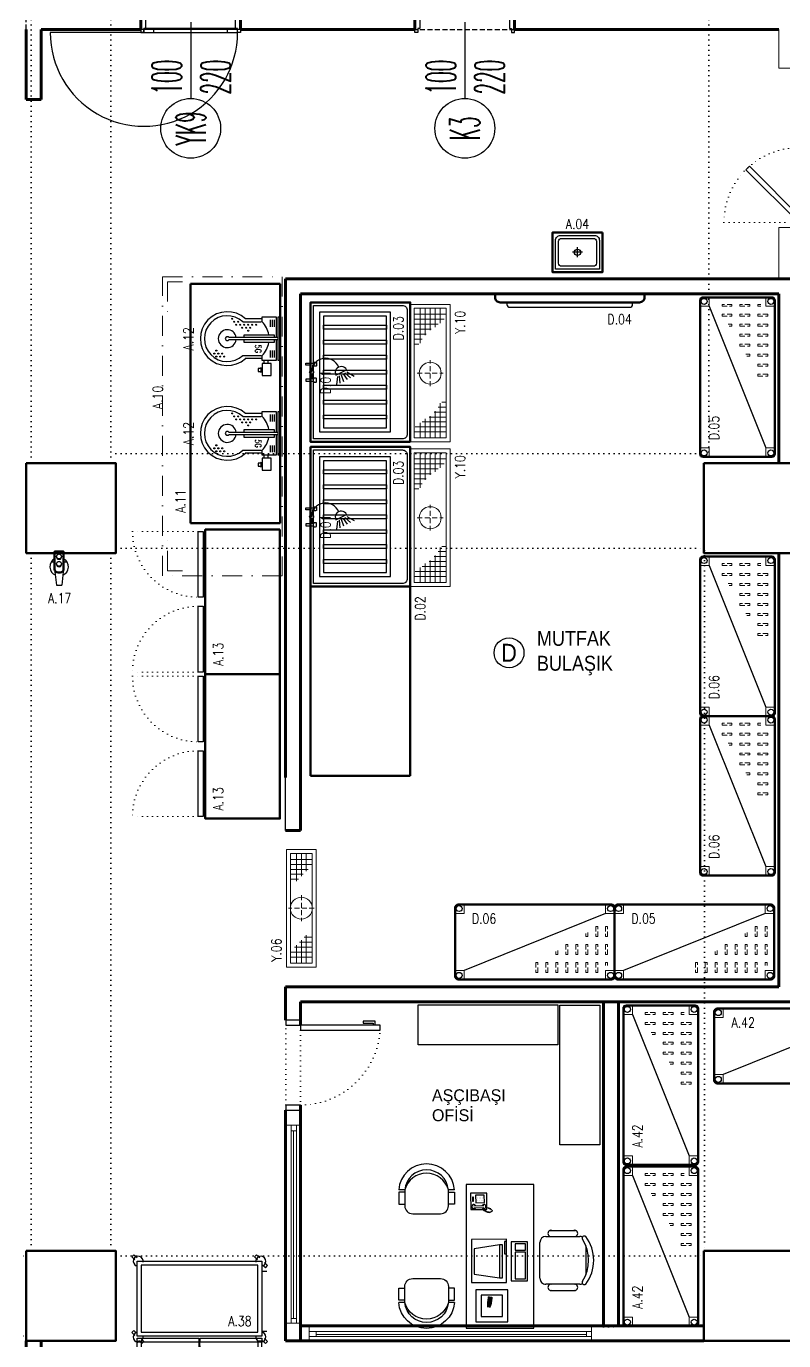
# Model space of a CAD drawing. Extents: x -228812 to 45006, y -308075 to -42938.
# Drawn here: x 32373 to 33133, y -46521 to -45203 of the extents above; entities that cross this region are included whole.
import ezdxf
from ezdxf.enums import TextEntityAlignment as Align

# ---------------------------------------------------------------- set-up
doc = ezdxf.new("R2010")
doc.units = 0
doc.header["$LTSCALE"] = 20
for name, pattern in [('( Hidden )', [0.375, 0.25, -0.125]), ('DASHDOTX2', [2, 1, -0.5, 0, -0.5]), ('DASHED2', [0.375, 0.25, -0.125]), ('DOT', [0.25, 0, -0.25]), ('HIDDEN', [0.375, 0.25, -0.125])]:
    doc.linetypes.add(name, pattern=pattern)
doc.layers.get('0').update_dxf_attribs({"linetype": 'CONTINUOUS', "lineweight": 15})
doc.layers.get('DEFPOINTS').update_dxf_attribs({"linetype": 'CONTINUOUS'})
for name, color, linetype, lineweight in [('-DWG_ANA', 7, 'CONTINUOUS', 50), ('-DWG_DETAY1', 7, 'CONTINUOUS', 25), ('-DWG_DETAY2', 7, 'CONTINUOUS', 15), ('-DWG_DETAY4', 7, 'DOT', 18), ('DUVAR', 7, 'CONTINUOUS', 60), ('DVL-C', 7, 'DASHDOTX2', 20), ('k-cizgi', 7, 'CONTINUOUS', 0), ('KAPI', 32, 'CONTINUOUS', 25), ('kapi-acilis', 43, 'DOT', 15), ('KOLON', 7, 'CONTINUOUS', 50), ('NO', 7, 'CONTINUOUS', 30), ('PLAN', 253, 'CONTINUOUS', 15), ('yerizg-a', 7, 'CONTINUOUS', 15), ('yerizg-b', 7, 'CONTINUOUS', 9)]:
    doc.layers.add(name, color=color, linetype=linetype, lineweight=lineweight)
for name, color, linetype in [('BL-A', 1, 'CONTINUOUS'), ('BL-D', 180, 'CONTINUOUS'), ('BL-Y', 144, 'CONTINUOUS'), ('KAPILAR', 5, 'CONTINUOUS'), ('KIRIS', 9, 'DOT'), ('SEF-2$0$PENCERE', 134, 'CONTINUOUS'), ('SEF-2$0$PLAN', 9, 'CONTINUOUS'), ('yazi-blk', 7, 'CONTINUOUS'), ('YAZI_BLM_1', 7, 'CONTINUOUS'), ('YAZI_BLM_2', 10, 'CONTINUOUS'), ('YRNO', 7, 'CONTINUOUS')]:
    doc.layers.add(name, color=color, linetype=linetype)
doc.styles.add('BLM_YAZI', font='stylu.ttf', dxfattribs={"width": 0.8})
doc.styles.add('OLC-50', font='romans.shx', dxfattribs={"width": 0.5, "height": 0.15})
doc.styles.add('ROMANS', font='romans.shx', dxfattribs={"width": 0.8})
doc.styles.add('TROMANS', font='romanstw.shx', dxfattribs={"width": 0.8})

# ---------------------------------------------------------------- blocks, each defined once
blk = doc.blocks.new('EEN102D')
at = {"layer": '-DWG_ANA', "color": 0}
blk.add_lwpolyline([(0, -40), (0, 0), (50, 0), (50, -40)], close=True, dxfattribs=at)
at = {"layer": '-DWG_DETAY1', "color": 0}
for points in [[(3, -32), (3, -3), (47, -3), (47, -32, -0.414214), (42, -37), (8, -37, -0.414214)], [(9, -6), (41, -6, -0.414214), (44, -9), (44, -31, -0.414214), (41, -34), (9, -34, -0.414214), (6, -31), (6, -9, -0.414214)]]:
    blk.add_lwpolyline(points, format="xyb", close=True, dxfattribs=at)
for points in [[(20, -20), (30, -20)], [(25, -15), (25, -25)]]:
    blk.add_lwpolyline(points, dxfattribs=at)
blk.add_circle((25, -20), 3.16, dxfattribs=at)
at = {"layer": 'NO', "linetype": 'Continuous', "style": 'ROMANS', "width": 0.8}
blk.add_attdef('NO', text='', height=10, dxfattribs=at).set_placement((25, -48.4), align=Align.MIDDLE)
blk = doc.blocks.new('jb-td2')
at = {"layer": 'YAZI_BLM_1'}
blk.add_circle((0, 0), 15, dxfattribs=at)
at = {"layer": 'YAZI_BLM_1', "style": 'BLM_YAZI', "width": 0.9}
for s, p in [('MUTFAK', (28, 7)), ('BULAŞIK', (28, -18))]:
    blk.add_text(s, height=15, dxfattribs=at).set_placement(p)
at = {"layer": 'YAZI_BLM_2', "style": 'BLM_YAZI', "width": 0.9}
blk.add_text('D', height=18, dxfattribs=at).set_placement((0, 0), align=Align.MIDDLE)
blk = doc.blocks.new('J-K109l')
at = {"layer": 'KAPI', "linetype": 'Continuous'}
blk.add_lwpolyline([(5, 85), (1, 85), (1, 73), (3, 73), (3, 83), (5, 83)], dxfattribs=at)
blk.add_lwpolyline([(5, 10), (10, 10), (10, 90), (5, 90)], close=True, dxfattribs=at)
at = {"layer": 'kapi-acilis', "linetype": 'DOT'}
blk.add_arc((5, 10), 80, 0, 90, dxfattribs=at)
blk = doc.blocks.new('SEF-2$0$SEF')
at = {"layer": 'SEF-2$0$PENCERE'}
for p, q in [((61.1, 120), (90.9, 120)), ((46, 84.2), (46, 109.7)), ((52, 80), (52, 114)), ((100, 114), (100, 80)), ((106.1, 84.2), (106.1, 109.7)), ((94, 74), (58, 74)), ((57, 40.5), (57, 38.5)), ((69.4, 38.5), (69.4, 40.5)), ((137.6, 41.8), (105.6, 41.8)), ((105.6, 41.8), (105.6, 9.8)), ((137.6, 9.8), (137.6, 41.8)), ((57, 38.5), (69.4, 38.5)), ((93.6, 36.5), (60.6, 36.5)), ((60.6, 36.5), (60.6, 33.5)), ((60.6, 33.5), (93.6, 33.6)), ((60.6, 33.5), (64.5, 8.1)), ((89.9, 8.1), (93.6, 33.6)), ((93.6, 33.6), (93.6, 36.5)), ((111, 36.5), (111, 15.2)), ((132.3, 36.5), (111, 36.5)), ((132.3, 15.2), (132.3, 36.5)), ((24.9, 20.9), (8.5, 20.7)), ((8.5, 20.7), (8.6, 4.5)), ((18.1, 18.3), (10.6, 18.2)), ((10.6, 18.2), (10.7, 9.5)), ((12.5, 16.7), (12.5, 16.7)), ((12.5, 14.8), (12.5, 14.8)), ((14.4, 16.7), (14.4, 16.7)), ((14.4, 14.8), (14.4, 14.8)), ((16.3, 16.7), (16.3, 16.7)), ((16.3, 14.9), (16.3, 14.9)), ((18.2, 9.6), (18.1, 18.3)), ((21.2, 7.8), (21.1, 17.8)), ((22.8, 19.7), (23.5, 22)), ((23.1, 22.4), (24.3, 22.8)), ((23.2, 7.8), (23.1, 17.8)), ((23.5, 23.2), (24.6, 23.6)), ((23.8, 24), (25, 24.4)), ((24.2, 24.8), (25.4, 25.2)), ((25, 4.7), (24.9, 20.9)), ((25.1, 17.2), (26.3, 17.7)), ((25.3, 25.8), (26.5, 26.2)), ((25.5, 18), (26.7, 18.5)), ((25.9, 18.9), (27.1, 19.3)), ((26.2, 25.3), (27.4, 25.7)), ((26.3, 19.7), (27.5, 20.1)), ((26.6, 24.5), (27.8, 24.9)), ((26.7, 20.5), (27.9, 20.9)), ((27, 23.7), (28.2, 24.1)), ((27.1, 22.9), (28.3, 23.3)), ((27.1, 22.1), (28.3, 22.5)), ((27.1, 21.3), (28.3, 21.7)), ((111, 15.2), (132.3, 15.2)), ((8.6, 4.5), (25, 4.7)), ((10.7, 9.5), (18.2, 9.6)), ((12.5, 13), (12.5, 13)), ((12.6, 11.1), (12.6, 11.1)), ((16.7, 7.4), (12.6, 7.3)), ((12.6, 7.3), (12.6, 6.4)), ((12.6, 6.4), (16.7, 6.4)), ((14.4, 13), (14.4, 13)), ((14.4, 11.1), (14.4, 11.1)), ((16.3, 13), (16.3, 13)), ((16.3, 11.1), (16.3, 11.1)), ((16.7, 6.4), (16.7, 7.4)), ((64.5, 8.1), (89.9, 8.1)), ((105.6, 9.8), (137.6, 9.8))]:
    blk.add_line(p, q, dxfattribs=at)
for points in [[(0, 0), (144, 0), (144, 68), (0, 68)], [(57.4, 61.5), (57.4, 45), (96.7, 45), (96.7, 61.6)], [(59.5, 59.5), (59.5, 49.1), (65.7, 49.1), (65.7, 59.5)], [(67.8, 59.5), (67.8, 49.1), (94.7, 49.2), (94.6, 59.5)], [(98.4, 5.4), (98.3, 40.6), (54.9, 40.5), (55, 5.4)]]:
    blk.add_lwpolyline(points, close=True, dxfattribs=at)
at = {"layer": 'SEF-2$0$PENCERE', "const_width": 5}
blk.add_lwpolyline([(112.4, 24.3), (119.3, 23.3)], dxfattribs=at)
at = {"layer": 'SEF-2$0$PENCERE'}
blk.add_lwpolyline([(119.3, 23.3, 5, 3.5, 0), (123.3, 22.7, 3.5, 3.5, 0)], format="xyseb", dxfattribs=at)
blk.add_circle((121.8, 23), 1, dxfattribs=at)
for centre, radius, start, end in [((53.8, 118.7), 2.19, 143.3099, 302.0274), ((76, 88), 40, 53.1301, 126.8699), ((76, 83.6), 39.3, 57.5758, 122.4242), ((98.2, 118.7), 2.19, 237.9726, 36.6901), ((49, 108.9), 3.12, 343.7398, 196.2602), ((58, 114), 6, 152.4156, 180), ((94, 114), 6, 0, 27.5844), ((103.1, 108.9), 3.12, 343.7398, 196.2602), ((49, 85.1), 3.12, 163.7398, 16.2602), ((58, 80), 6, 180, 270), ((94, 80), 6, 270, 0), ((103.1, 85.1), 3.12, 163.7398, 16.2602), ((22.1, 17.8), 2.1, 299.0312, 242.0482), ((22.2, 7.8), 2.1, 119.0312, 62.0482)]:
    blk.add_arc(centre, radius, start, end, dxfattribs=at)
blk = doc.blocks.new('jo-toa')
at = {"layer": 'YAZI_BLM_1', "style": 'BLM_YAZI'}
for s, p in [('AŞÇIBAŞI', (0, 20)), ('OFİSİ', (0, 0))]:
    blk.add_text(s, height=12, dxfattribs=at).set_placement(p)
blk = doc.blocks.new('*U661')
at = {"color": 0}
for p, q in [((-97, 18), (-97, 112)), ((-87, 18), (-87, 14)), ((-13, 18), (-13, 14)), ((-50, 7.5), (-50, 7.5))]:
    blk.add_line(p, q, dxfattribs=at)
at = {"color": 0, "linetype": 'DOT', "ltscale": 20}
blk.add_line((0, 0), (-100, 0), dxfattribs=at)
at = {"color": 0, "lineweight": -3}
for points in [[(-100, 15), (-100, 18), (-97, 18), (-97, 14), (-95, 14), (-95, 1), (-97, 1), (-97, -3), (-100, -3), (-100, 0)], [(0, 15), (0, 18), (-3, 18), (-3, 14), (-5, 14), (-5, 1), (-3, 1), (-3, -3), (0, -3), (0, 0)]]:
    blk.add_lwpolyline(points, dxfattribs=at)
at = {"color": 0}
blk.add_lwpolyline([(-3, 18), (-3, 14), (-97, 14), (-97, 18)], close=True, dxfattribs=at)
at = {"color": 16}
blk.add_lwpolyline([(-50, 7.5), (-50, -69)], dxfattribs=at)
blk.add_circle((-50, -99), 30, dxfattribs=at)
at = {"color": 0}
blk.add_arc((-97, 18), 94, 0, 90, dxfattribs=at)
at = {"color": 16, "style": 'OLC-50', "width": 0.45}
blk.add_attdef('GEN', text='', height=30, rotation=90, dxfattribs=at).set_placement((-50, -65), align=Align.BOTTOM_LEFT)
blk.add_attdef('YUK', text='', height=30, rotation=90, dxfattribs=at).set_placement((-40, -65), align=Align.TOP_LEFT)
at = {"style": 'OLC-50', "width": 0.5, "flags": 1}
for tag, p in [('KABLOK', (-158.3, -83.8)), ('KAMAHKOD', (-53.9, -83.8)), ('KAMAHNO', (-165.2, -120.6)), ('KAMAHAD', (-49.6, -120)), ('DUVKA', (-158.6, -156)), ('KARENK', (-52.6, -154.8)), ('KATIP', (-158.1, -194)), ('KASAMAL', (-53.9, -189.6)), ('KAMAL', (-158.7, -233)), ('KASARENK', (-53.5, -229)), ('YANGIN', (-54.2, -266.9)), ('MENFEZ', (-160, -268.9)), ('ACILYON', (-162.7, -303.5)), ('CEKIT', (-56.3, -303.2)), ('CARPTEK', (-165, -337.4)), ('FOTOSEL', (-56.8, -337.1)), ('PBAR', (-163.2, -371.1)), ('KONTROL', (-57, -371.1))]:
    blk.add_attdef(tag, p, '', height=30, dxfattribs=at)
at = {"color": 16, "style": 'OLC-50', "width": 0.45}
blk.add_attdef('POZ', text='', height=30, rotation=90, dxfattribs=at).set_placement((-50, -99), align=Align.MIDDLE_CENTER)
blk = doc.blocks.new('*U655')
at = {"color": 0}
for p, q in [((-87, 18), (-87, 14)), ((-13, 18), (-13, 14)), ((-3, 18), (91, 18)), ((-50, 7.5), (-50, 7.5))]:
    blk.add_line(p, q, dxfattribs=at)
at = {"color": 0, "linetype": 'DOT', "ltscale": 20}
blk.add_line((-100, 0), (0, 0), dxfattribs=at)
at = {"color": 16}
blk.add_lwpolyline([(-50, 7.5), (-50, 84)], dxfattribs=at)
at = {"color": 0, "lineweight": -3}
for points in [[(-100, 15), (-100, 18), (-97, 18), (-97, 14), (-95, 14), (-95, 1), (-97, 1), (-97, -3), (-100, -3), (-100, 0)], [(0, 15), (0, 18), (-3, 18), (-3, 14), (-5, 14), (-5, 1), (-3, 1), (-3, -3), (0, -3), (0, 0)]]:
    blk.add_lwpolyline(points, dxfattribs=at)
at = {"color": 0}
blk.add_lwpolyline([(-97, 18), (-97, 14), (-3, 14), (-3, 18)], close=True, dxfattribs=at)
at = {"color": 16}
blk.add_circle((-50, 114), 30, dxfattribs=at)
at = {"color": 0}
blk.add_arc((-3, 18), 94, 360, 180, dxfattribs=at)
at = {"color": 16, "style": 'OLC-50', "width": 0.45}
blk.add_attdef('POZ', text='', height=30, rotation=270, dxfattribs=at).set_placement((-50, 114), align=Align.MIDDLE_CENTER)
blk.add_attdef('YUK', text='', height=30, rotation=270, dxfattribs=at).set_placement((-60, 80), align=Align.TOP_LEFT)
blk.add_attdef('GEN', text='', height=30, rotation=270, dxfattribs=at).set_placement((-50, 80), align=Align.BOTTOM_LEFT)
at = {"style": 'OLC-50', "width": 0.5, "flags": 1}
for tag, p in [('KABLOK', (-158.3, -83.8)), ('KAMAHKOD', (-53.9, -83.8)), ('KAMAHNO', (-165.2, -120.6)), ('KAMAHAD', (-49.6, -120)), ('DUVKA', (-158.6, -156)), ('KARENK', (-52.6, -154.8)), ('KATIP', (-158.1, -194)), ('KASAMAL', (-53.9, -189.6)), ('KAMAL', (-158.7, -233)), ('KASARENK', (-53.5, -229)), ('YANGIN', (-54.2, -266.9)), ('MENFEZ', (-160, -268.9)), ('ACILYON', (-162.7, -303.5)), ('CEKIT', (-56.3, -303.2)), ('CARPTEK', (-165, -337.4)), ('FOTOSEL', (-56.8, -337.1)), ('PBAR', (-163.2, -371.1)), ('KONTROL', (-57, -371.1))]:
    blk.add_attdef(tag, p, '', height=30, dxfattribs=at)
blk = doc.blocks.new('KOLON90')
at = {"layer": 'KOLON', "color": 4}
blk.add_lwpolyline([(-45, 45), (45, 45), (45, -45), (-45, -45)], close=True, dxfattribs=at)
blk = doc.blocks.new('ROB-MP450')
at = {"layer": '-DWG_ANA', "color": 0}
blk.add_lwpolyline([(-4.4, -17.6, 0.414214), (-1, -21), (1.2, -21, 0.414214), (4.6, -17.6), (4.6, 0), (-4.4, 0)], format="xyb", close=True, dxfattribs=at)
at = {"layer": '-DWG_DETAY1', "color": 0}
for p, q in [((-7.7, -10.2), (-4.4, -10.2)), ((4.6, -10.2), (7.8, -10.2)), ((-4.1, -20.2), (-2.7, -33.6)), ((4.1, -20.2), (2.7, -33.6)), ((-2.7, -33.6), (2.7, -33.6))]:
    blk.add_line(p, q, dxfattribs=at)
for centre in [(0, -4.9), (0, -12.3)]:
    blk.add_circle(centre, 2.49, dxfattribs=at)
for centre, radius, start, end in [((0.1, -15.3), 9.28, 119.0171, 245.789), ((0, -5.5), 2.49, 172.95, 7.05), ((0, -12.9), 2.49, 172.95, 7.05), ((0.1, -15.3), 9.28, 293.0449, 60.9829)]:
    blk.add_arc(centre, radius, start, end, dxfattribs=at)
at = {"layer": 'NO', "linetype": 'Continuous', "style": 'ROMANS', "width": 0.8}
blk.add_attdef('NO', text='', height=10, dxfattribs=at).set_placement((0.7, -46.8), align=Align.MIDDLE)
blk = doc.blocks.new('SDN140')
at = {"layer": '-DWG_ANA', "color": 0}
blk.add_lwpolyline([(0, 0), (145, 0), (145, -75), (0, -75)], close=True, dxfattribs=at)
at = {"layer": '-DWG_DETAY1', "color": 0}
for points in [[(2, -77), (68, -77), (68, -82), (2, -82)], [(77, -77), (143, -77), (143, -82), (77, -82)]]:
    blk.add_lwpolyline(points, close=True, dxfattribs=at)
at = {"layer": '-DWG_DETAY4', "color": 0}
for points in [[(2, -82), (2, -148, 0.414214), (68, -82, 0.414214)], [(143, -82), (143, -148, -0.414214), (77, -82, -0.414214)]]:
    blk.add_lwpolyline(points, format="xyb", dxfattribs=at)
at = {"layer": 'NO', "linetype": 'Continuous', "style": 'ROMANS', "width": 0.8}
blk.add_attdef('NO', text='', height=10, dxfattribs=at).set_placement((125.2, -62), align=Align.MIDDLE)
blk = doc.blocks.new('PDG500')
at = {"layer": '-DWG_DETAY1', "color": 0}
for points in [[(-22, 0), (22, 0), (22, -2), (-22, -2)], [(25, -18), (37, -18), (37, -9), (25, -9)]]:
    blk.add_lwpolyline(points, close=True, dxfattribs=at)
for points in [[(-4, -11.3, 0.155357), (-17, -18), (-22, -18), (-22, -4), (-1, -4)], [(1, -4), (22, -4), (22, -18), (17, -18, 0.155357), (4, -11.3)]]:
    blk.add_lwpolyline(points, format="xyb", dxfattribs=at)
for points in [[(-19, -6), (-12, -6)], [(-19, -8), (-12, -8)], [(-19, -10), (-12, -10)], [(-2, -36), (-4, -36), (-4, -6), (-2, -6)], [(-1, -2), (-1, -51.3)], [(1, -51.3), (1, -2)], [(2, -6), (4, -6), (4, -36), (2, -36)], [(12, -6), (19, -6)], [(12, -8), (19, -8)], [(12, -10), (19, -10)], [(25, -12), (22, -12)], [(-20, -18), (-20, -35)], [(-17, -37.5), (-17, -19)], [(17, -37.5), (17, -19)], [(20, -18), (20, -35)], [(25, -16), (22, -16)], [(34, -19), (29, -19), (30, -20), (30, -22), (33, -22), (33, -20), (34, -19)]]:
    blk.add_lwpolyline(points, dxfattribs=at)
for centre in [(-14, -24), (-14, -28), (-14, -32), (-14, -36), (-14, -40), (-11, -30), (-11, -34), (-11, -38), (-8, -32), (-20, -48), (-17, -42), (-17, -46), (-14, -44), (12, -64), (15, -58), (15, -62), (15, -66), (18, -56), (18, -60), (18, -64)]:
    blk.add_circle(centre, 0.5, dxfattribs=at)
for radius, start, end in [(27, 137.7946, 42.2054), (23, 137.5981, 42.4019), (9, 96.3794, 83.6206), (2, 120, 60)]:
    blk.add_arc((0, -53), radius, start, end, dxfattribs=at)
at = {"layer": 'NO', "linetype": 'Continuous', "style": 'ROMANS', "width": 0.8}
blk.add_attdef('NO', text='', height=10, dxfattribs=at).set_placement((0.2, -92), align=Align.MIDDLE)
at = {"layer": 'yazi-blk', "color": 0, "style": 'TROMANS', "width": 0.8}
blk.add_text('5G', height=6, dxfattribs=at).set_placement((6, -25))
blk = doc.blocks.new('Çalışma tezgahı')
at = {"layer": '-DWG_ANA', "color": 0}
for p, q in [((-115, 45), (125, 45)), ((-115, -45), (-115, 45)), ((125, 45), (125, -45)), ((-115, -45), (125, -45))]:
    blk.add_line(p, q, dxfattribs=at)
at = {"layer": 'NO', "linetype": 'Continuous', "style": 'ROMANS', "width": 0.8}
blk.add_attdef('NO', text='', height=10, dxfattribs=at).set_placement((103, -55), align=Align.MIDDLE)
blk = doc.blocks.new('DDF303')
at = {"layer": 'DVL-C', "color": 0}
blk.add_lwpolyline([(0, 0), (300, 0), (300, -120), (0, -120)], close=True, dxfattribs=at)
for points in [[(5, -100), (5, -115), (40, -115)], [(295, -100), (295, -115), (260, -115)]]:
    blk.add_lwpolyline(points, dxfattribs=at)
at = {"layer": 'NO', "linetype": 'Continuous', "style": 'ROMANS', "width": 0.8}
blk.add_attdef('NO', text='', height=10, dxfattribs=at).set_placement((285, -133), align=Align.MIDDLE)
blk = doc.blocks.new('J-KC16')
at = {"layer": 'KAPI', "linetype": 'Continuous'}
for points in [[(5, 5), (8.5, 1.5), (61.6, 54.5), (58, 58)], [(98.4, -44.5), (102, -48), (155, 5), (151.5, 8.5)]]:
    blk.add_lwpolyline(points, close=True, dxfattribs=at)
at = {"layer": 'kapi-acilis', "linetype": 'DOT'}
for points in [[(80, 5, 0.414214), (5, 80), (5, 10)], [(80, 5, 0.414214), (155, -70), (155, 0)]]:
    blk.add_lwpolyline(points, format="xyb", dxfattribs=at)
blk = doc.blocks.new('EKN140')
at = {"layer": '-DWG_ANA', "color": 0}
blk.add_lwpolyline([(0, -100), (0, 0), (140, 0), (140, -100)], close=True, dxfattribs=at)
at = {"layer": '-DWG_DETAY1', "color": 0, "linetype": 'Continuous'}
blk.add_lwpolyline([(3, -92), (3, -3), (137, -3), (137, -92, -0.414214), (132, -97), (8, -97, -0.414214)], format="xyb", close=True, dxfattribs=at)
at = {"layer": '-DWG_DETAY1', "color": 0}
for points in [[(10, -9), (10, -80), (130, -80), (130, -9)], [(14, -13), (14, -76), (126, -76), (126, -13)]]:
    blk.add_lwpolyline(points, close=True, dxfattribs=at)
at = {"layer": '-DWG_DETAY1', "color": 0, "linetype": 'Continuous'}
for points in [[(23, -13), (27, -13), (27, -76), (23, -76)], [(38, -13), (42, -13), (42, -76), (38, -76)], [(53, -13), (57, -13), (57, -76), (53, -76)], [(68, -13), (72, -13), (72, -76), (68, -76)], [(83, -13), (87, -13), (87, -76), (83, -76)], [(98, -13), (102, -13), (102, -76), (98, -76)], [(113, -13), (117, -13), (117, -76), (113, -76)]]:
    blk.add_lwpolyline(points, close=True, dxfattribs=at)
at = {"layer": 'NO', "linetype": 'Continuous', "style": 'ROMANS', "width": 0.8}
blk.add_attdef('NO', text='', height=10, dxfattribs=at).set_placement((114, -88), align=Align.MIDDLE)
blk = doc.blocks.new('Kazan biriktirme tezgahı')
at = {"layer": '-DWG_ANA', "color": 0}
for p, q in [((-80, -110), (-80, 80)), ((-80, 80), (20, 80)), ((20, -110), (20, 80)), ((20, -110), (-80, -110))]:
    blk.add_line(p, q, dxfattribs=at)
at = {"layer": 'NO', "linetype": 'Continuous', "style": 'ROMANS', "width": 0.8}
blk.add_attdef('NO', text='', height=10, rotation=90, dxfattribs=at).set_placement((30, 58), align=Align.MIDDLE)
blk = doc.blocks.new('1CC-MT003')
at = {"layer": '-DWG_DETAY1', "color": 0, "linetype": 'Continuous'}
for points in [[(-2, -5), (-7, -5), (-7, 0), (-9, 0), (-9, -5), (-9, -8), (-10, -8), (-10, -10, 0.414214), (-9, -11), (-7, -11, 0.414214), (-6, -10), (-6, -8), (-7, -8), (-7, -7), (-2, -7)], [(2, -5), (7, -5), (7, 0), (9, 0), (9, -5), (9, -8), (10, -8), (10, -10, -0.414214), (9, -11), (7, -11, -0.414214), (6, -10), (6, -8), (7, -8), (7, -7), (2, -7)]]:
    blk.add_lwpolyline(points, format="xyb", dxfattribs=at)
at = {"layer": '-DWG_DETAY1', "color": 0}
for points in [[(-4.5, -31.8), (-12.9, -30.8)], [(-3.6, -33.7), (-11.1, -34.3)], [(-2.6, -35.6), (-9.3, -37.9)], [(-1.7, -37.5), (-7.5, -41.5)], [(-0.7, -39.4), (-5.7, -45.1)], [(-3, -30.3), (2.3, -41)], [(0.2, -41.3), (-3.9, -48.7)]]:
    blk.add_lwpolyline(points, dxfattribs=at)
blk.add_circle((0, -6), 2, dxfattribs=at)
for centre, radius, start, end in [((-0.1, -20), 14, 289.8454, 89.7588), ((-0.4, -35.7), 6, 296.5651, 116.5651)]:
    blk.add_arc(centre, radius, start, end, dxfattribs=at)
at = {"layer": 'NO', "linetype": 'Continuous', "style": 'ROMANS', "width": 0.8}
blk.add_attdef('NO', text='', height=10, dxfattribs=at).set_placement((-10, -20), align=Align.MIDDLE)
blk = doc.blocks.new('Y-SIFON')
at = {"layer": 'yerizg-a', "color": 0, "linetype": 'Continuous'}
blk.add_circle((0, 0), 11, dxfattribs=at)
at = {"layer": 'yerizg-b', "color": 0, "linetype": 'DASHED2'}
for points in [[(-13, 0), (13, 0)], [(0, 13), (0, -13)]]:
    blk.add_lwpolyline(points, dxfattribs=at)
blk = doc.blocks.new('1bs-syk413a')
at = {"layer": 'yerizg-a', "color": 0}
blk.add_lwpolyline([(0, 0), (138, 0), (138, -40), (0, -40)], close=True, dxfattribs=at)
at = {"layer": 'yerizg-b', "color": 0}
for p, q in [((4, -10), (19, -10)), ((10, -36), (10, -4)), ((15, -5), (15, -36)), ((20, -36), (20, -12)), ((98, -4), (98, -8.5)), ((128, -10), (99, -10)), ((103, -4), (103, -12)), ((134, -10), (106, -10)), ((108, -4), (108, -16)), ((113, -4), (113, -21)), ((118, -4), (118, -28)), ((123, -34), (123, -4)), ((128, -4), (128, -36)), ((4, -15), (23, -15)), ((4, -20), (26, -20)), ((4, -25), (31, -25)), ((25, -36), (25, -19)), ((30, -36), (30, -24)), ((134, -15), (107, -15)), ((134, -20), (112, -20)), ((134, -25), (115, -25)), ((4, -30), (32, -30)), ((10, -30), (39, -30)), ((35, -36), (35, -28)), ((40, -36), (40, -31.5)), ((134, -30), (119, -30))]:
    blk.add_line(p, q, dxfattribs=at)
blk.add_lwpolyline([(4, -4), (134, -4), (134, -36), (4, -36)], close=True, dxfattribs=at)
at = {"layer": 'PLAN', "color": 0, "linetype": 'Continuous'}
blk.add_blockref('Y-SIFON', (69, -20), dxfattribs=at)
at = {"layer": 'YRNO', "linetype": 'Continuous', "style": 'ROMANS', "width": 0.8}
blk.add_attdef('YRNO', text='', height=10, dxfattribs=at).set_placement((120, -50), align=Align.MIDDLE)
blk = doc.blocks.new('Idk168')
at = {"layer": '-DWG_ANA', "color": 0}
blk.add_lwpolyline([(3, 0), (157, 0, -0.414214), (160, -3), (160, -72, -0.414214), (157, -75), (3, -75, -0.414214), (0, -72), (0, -3, -0.414214)], format="xyb", close=True, dxfattribs=at)
at = {"layer": '-DWG_DETAY1', "color": 0}
blk.add_lwpolyline([(9, -66), (151, -9)], dxfattribs=at)
for centre in [(4, -4), (156, -4), (4, -71), (156, -71)]:
    blk.add_circle(centre, 3, dxfattribs=at)
at = {"layer": '-DWG_DETAY2', "color": 0, "linetype": 'Continuous'}
for points in [[(0, -9), (9, -9), (9, 0)], [(151, 0), (151, -9), (160, -9)], [(0, -66), (9, -66), (9, -75)], [(160, -66), (151, -66), (151, -75)]]:
    blk.add_lwpolyline(points, dxfattribs=at)
at = {"layer": '-DWG_DETAY2', "color": 0, "linetype": 'HIDDEN'}
for points in [[(17, -7), (17, -17), (19, -17), (19, -7)], [(17, -7), (17, -17), (19, -17), (19, -7)], [(27, -7), (27, -17), (29, -17), (29, -7)], [(37, -7), (37, -17), (39, -17), (39, -7)], [(47, -7), (47, -17), (49, -17), (49, -7)], [(57, -7), (57, -17), (59, -17), (59, -7)], [(67, -7), (67, -17), (69, -17), (69, -7)], [(77, -7), (77, -17), (79, -17), (79, -7)], [(7, -25), (7, -35), (9, -35), (9, -25)], [(17, -25), (17, -35), (19, -35), (19, -25)], [(27, -25), (27, -35), (29, -35), (29, -25)], [(37, -25), (37, -35), (39, -35), (39, -25)], [(47, -25), (47, -35), (49, -35), (49, -25)], [(7, -43), (7, -53), (9, -53), (9, -43)], [(17, -43), (17, -53), (19, -53), (19, -43)]]:
    blk.add_lwpolyline(points, close=True, dxfattribs=at)
for points in [[(7, -14), (7, -17), (9, -17), (9, -14)], [(59, -28), (59, -25), (57, -25), (57, -29)], [(29, -46), (29, -43), (27, -43), (27, -47)]]:
    blk.add_lwpolyline(points, dxfattribs=at)
at = {"layer": 'NO', "linetype": 'Continuous', "style": 'ROMANS', "width": 0.8}
blk.add_attdef('NO', text='', height=10, dxfattribs=at).set_placement((131, -61), align=Align.MIDDLE)
blk = doc.blocks.new('RKA150')
at = {"layer": '-DWG_ANA', "color": 0}
blk.add_lwpolyline([(150, 0), (150, -5, -0.414214), (145, -10), (5, -10, -0.414214), (0, -5), (0, 0)], format="xyb", dxfattribs=at)
at = {"layer": '-DWG_DETAY1', "color": 0}
blk.add_lwpolyline([(12, -10), (12, -12, 0.414214), (15, -15), (135, -15, 0.414214), (138, -12), (138, -10)], format="xyb", dxfattribs=at)
at = {"layer": 'NO', "linetype": 'Continuous', "style": 'ROMANS', "width": 0.8}
blk.add_attdef('NO', text='', height=10, dxfattribs=at).set_placement((125, -27), align=Align.MIDDLE)
blk = doc.blocks.new('IDK168-K')
at = {"layer": '-DWG_ANA', "color": 0}
blk.add_lwpolyline([(3, 0), (157, 0, -0.414214), (160, -3), (160, -72, -0.414214), (157, -75), (3, -75, -0.414214), (0, -72), (0, -3, -0.414214)], format="xyb", close=True, dxfattribs=at)
at = {"layer": '-DWG_DETAY1', "color": 0}
blk.add_lwpolyline([(9, -66), (151, -9)], dxfattribs=at)
for centre in [(4, -4), (156, -4), (4, -71), (156, -71)]:
    blk.add_circle(centre, 3, dxfattribs=at)
at = {"layer": '-DWG_DETAY2', "color": 0, "linetype": 'Continuous'}
for points in [[(0, -9), (9, -9), (9, 0)], [(151, 0), (151, -9), (160, -9)], [(0, -66), (9, -66), (9, -75)], [(160, -66), (151, -66), (151, -75)]]:
    blk.add_lwpolyline(points, dxfattribs=at)
at = {"layer": '-DWG_DETAY2', "color": 0, "linetype": 'HIDDEN'}
for points in [[(17, -7), (17, -17), (19, -17), (19, -7)], [(17, -7), (17, -17), (19, -17), (19, -7)], [(27, -7), (27, -17), (29, -17), (29, -7)], [(37, -7), (37, -17), (39, -17), (39, -7)], [(47, -7), (47, -17), (49, -17), (49, -7)], [(57, -7), (57, -17), (59, -17), (59, -7)], [(67, -7), (67, -17), (69, -17), (69, -7)], [(77, -7), (77, -17), (79, -17), (79, -7)], [(7, -25), (7, -35), (9, -35), (9, -25)], [(17, -25), (17, -35), (19, -35), (19, -25)], [(27, -25), (27, -35), (29, -35), (29, -25)], [(37, -25), (37, -35), (39, -35), (39, -25)], [(47, -25), (47, -35), (49, -35), (49, -25)], [(7, -43), (7, -53), (9, -53), (9, -43)], [(17, -43), (17, -53), (19, -53), (19, -43)]]:
    blk.add_lwpolyline(points, close=True, dxfattribs=at)
for points in [[(7, -14), (7, -17), (9, -17), (9, -14)], [(59, -28), (59, -25), (57, -25), (57, -29)], [(29, -46), (29, -43), (27, -43), (27, -47)]]:
    blk.add_lwpolyline(points, dxfattribs=at)
at = {"layer": 'NO', "linetype": 'Continuous', "style": 'ROMANS', "width": 0.8}
blk.add_attdef('NO', text='', height=10, dxfattribs=at).set_placement((131, -61), align=Align.MIDDLE)
blk = doc.blocks.new('1BS-SYK311A')
at = {"layer": 'yerizg-a', "color": 0}
blk.add_lwpolyline([(0, 0), (118, 0), (118, -30), (0, -30)], close=True, dxfattribs=at)
at = {"layer": 'yerizg-b', "color": 0}
for p, q in [((4, -10), (22, -10)), ((10, -26), (10, -4)), ((15, -4), (15, -26)), ((20, -26), (20, -8)), ((25, -26), (25, -13)), ((114, -10), (86, -10)), ((88, -4), (88, -12)), ((93, -4), (93, -17)), ((98, -4), (98, -22)), ((103, -26), (103, -4)), ((108, -4), (108, -26)), ((4, -15), (27, -15)), ((4, -20), (32, -20)), ((30, -26), (30, -18)), ((114, -15), (91, -15)), ((114, -20), (96, -20))]:
    blk.add_line(p, q, dxfattribs=at)
blk.add_lwpolyline([(4, -4), (114, -4), (114, -26), (4, -26)], close=True, dxfattribs=at)
at = {"layer": 'PLAN', "color": 0, "linetype": 'Continuous'}
blk.add_blockref('Y-SIFON', (59, -15), dxfattribs=at)
at = {"layer": 'YRNO', "linetype": 'Continuous', "style": 'ROMANS', "width": 0.8}
blk.add_attdef('YRNO', text='', height=10, dxfattribs=at).set_placement((101, -40), align=Align.MIDDLE)
blk = doc.blocks.new('ABS201')
at = {"linetype": 'HIDDEN'}
for points in [[(-2.4, 1.4), (-5.5, 4.5), (-3.4, 6.6), (-0.2, 3.5)], [(120.6, 1.4), (117.5, 4.5), (119.6, 6.6), (122.8, 3.5)], [(125.4, -3.4), (128.5, -6.5), (130.6, -4.4), (127.5, -1.2)], [(-2.4, -74.6), (-5.5, -71.5), (-3.4, -69.4), (-0.2, -72.5)], [(1.4, -79.4), (4.5, -82.5), (6.6, -80.4), (3.5, -77.2)], [(125.4, -79.4), (128.5, -82.5), (130.6, -80.4), (127.5, -77.2)]]:
    blk.add_lwpolyline(points, dxfattribs=at)
at = {"linetype": 'Continuous'}
blk.add_lwpolyline([(0, 0), (125, 0), (125, -75), (0, -75)], close=True, dxfattribs=at)
for points in [[(121, -4), (4, -4), (4, -71), (121, -71)], [(0, -77), (62, -77), (62, -81), (0, -81)], [(63, -77), (125, -77), (125, -81), (63, -81)], [(4, -80), (4, -142), (0, -142), (0, -80)], [(121, -80), (121, -142), (125, -142), (125, -80)]]:
    blk.add_lwpolyline(points, close=True)
for points in [[(125, -10), (130, -10)], [(125, -70), (130, -70)]]:
    blk.add_lwpolyline(points)
for points in [[(5, -142), (5, -142, 0.42427), (62, -77)], [(120, -142), (120, -142, -0.42427), (63, -77)]]:
    blk.add_lwpolyline(points, format="xyb")
for centre, start, end in [((1, 0), 348.463, 246.4218), ((124, 0), 293.5782, 191.537), ((1, -76), 113.5782, 11.537), ((124, -76), 168.463, 66.4218)]:
    blk.add_arc(centre, 5, start, end)
at = {"linetype": 'Continuous', "style": 'ROMANS', "width": 0.8}
blk.add_attdef('NO', text='', height=10, dxfattribs=at).set_placement((103, -60), align=Align.MIDDLE)

msp = doc.modelspace()

# ---------------------------------------------------------------- linework, layer by layer
at = {"linetype": 'Continuous'}
for p, q in [((33127.874, -45206.501), (33127.874, -45245)), ((33127.874, -45245), (33142.874, -45245)), ((33127.874, -45405), (33142.874, -45405)), ((33127.874, -45405), (33127.874, -45456.501)), ((32632.874, -46200.128), (32633.384, -46200.128)), ((32633.384, -46200.128), (32647.964, -46200.128)), ((32632.874, -46290.128), (32647.953, -46290.128))]:
    msp.add_line(p, q, dxfattribs=at)
at = {"color": 2, "linetype": 'Continuous'}
for p, q in [((32632.874, -46305.273), (32647.951, -46305.273)), ((32632.874, -46503.984), (32647.927, -46503.984)), ((32939.877, -46506.5), (32939.877, -46521.5))]:
    msp.add_line(p, q, dxfattribs=at)
at = {"color": 4, "linetype": 'Continuous'}
for p, q in [((32638.66, -46503.984), (32638.66, -46305.273)), ((32638.66, -46311.154), (32643.904, -46311.154)), ((32640.907, -46499.092), (32640.907, -46311.154)), ((32643.904, -46503.984), (32643.904, -46305.273)), ((32638.66, -46499.092), (32643.904, -46499.092)), ((32656.735, -46506.5), (32656.735, -46521.5)), ((32656.735, -46512.346), (32939.877, -46512.346)), ((32656.735, -46517.193), (32939.877, -46517.193)), ((32663.602, -46512.346), (32663.602, -46517.193)), ((32663.602, -46515.329), (32934.99, -46515.329)), ((32934.99, -46512.346), (32934.99, -46517.193))]:
    msp.add_line(p, q, dxfattribs=at)
at = {"layer": 'DEFPOINTS', "linetype": '( Hidden )'}
for p, q in [((32372.874, -45206.5), (32372.874, -44941.5)), ((33052.874, -46521.5), (33052.874, -46431.5)), ((33052.874, -46431.5), (33127.874, -46431.5)), ((33142.874, -46521.5), (33052.874, -46521.5))]:
    msp.add_line(p, q, dxfattribs=at)
at = {"layer": 'DEFPOINTS', "linetype": 'Continuous'}
for p, q in [((32372.874, -45276.5), (32372.874, -45206.5)), ((32632.874, -45206.503), (32387.874, -45206.5)), ((32387.874, -45206.5), (32387.874, -45276.5)), ((32387.874, -45276.5), (32372.874, -45276.5)), ((32632.874, -46009.701), (32632.874, -45456.501)), ((32632.874, -46200.128), (32632.874, -46166.5)), ((32632.874, -46503.984), (32632.874, -46290.128))]:
    msp.add_line(p, q, dxfattribs=at)
at = {"layer": 'DEFPOINTS', "linetype": '( Hidden )'}
for points in [[(32632.874, -45206.503), (33127.874, -45206.503)], [(33330.122, -45456.501), (32632.874, -45456.501)], [(32647.874, -46285.128), (32647.874, -46503.984)]]:
    msp.add_lwpolyline(points, dxfattribs=at)
at = {"layer": 'DUVAR', "color": 2}
for p, q in [((32487.874, -45191.5), (32487.874, -45206.5)), ((32587.874, -45191.5), (32587.874, -45206.5)), ((32762.874, -45206.501), (32762.874, -45191.5)), ((32862.874, -45206.501), (32862.874, -45191.5)), ((32372.874, -45276.5), (32372.874, -45206.5)), ((32387.874, -45206.5), (32487.874, -45206.5)), ((32387.874, -45276.5), (32387.874, -45206.5)), ((32587.874, -45206.5), (32762.874, -45206.501)), ((32862.874, -45206.501), (33127.874, -45206.501)), ((32387.874, -45276.5), (32372.874, -45276.5)), ((32632.874, -45456.501), (32632.874, -45956.5)), ((33330.122, -45456.501), (32632.874, -45456.501)), ((33127.874, -45471.501), (32647.874, -45471.501)), ((32647.874, -45471.501), (32647.874, -46009.701)), ((33127.874, -45641.5), (33127.874, -45471.501)), ((33127.874, -45731.5), (33127.874, -46166.5)), ((32647.874, -46009.701), (32632.874, -46009.701)), ((32632.874, -46181.407), (32632.874, -46166.5)), ((32632.874, -46181.407), (32632.874, -46166.5)), ((32632.874, -46166.5), (32632.874, -46200.128)), ((33127.874, -46166.5), (32632.874, -46166.5)), ((32632.874, -46200.128), (32632.874, -46181.407)), ((32632.874, -46200.128), (32632.874, -46181.407)), ((32647.874, -46181.5), (32647.874, -46205.128)), ((32647.964, -46200.128), (32647.967, -46181.5)), ((32647.967, -46181.5), (33142.874, -46181.5)), ((32951.99, -46506.5), (32951.99, -46181.5)), ((32966.99, -46506.5), (32966.99, -46181.5)), ((32647.874, -46285.128), (32647.874, -46521.5)), ((32632.874, -46521.5), (32632.874, -46290.128)), ((32632.874, -46503.984), (32632.874, -46290.128)), ((32632.874, -46290.128), (32632.874, -46503.984)), ((32647.932, -46461.418), (32647.953, -46290.128)), ((32647.925, -46506.5), (33052.874, -46506.5)), ((32632.874, -46521.5), (33052.874, -46521.5))]:
    msp.add_line(p, q, dxfattribs=at)
at = {"layer": 'DUVAR', "color": 2, "linetype": 'Continuous'}
for p, q in [((32372.874, -46521.5), (32372.874, -47261.841)), ((32387.874, -46521.5), (32387.874, -46851.5))]:
    msp.add_line(p, q, dxfattribs=at)
at = {"layer": 'k-cizgi', "linetype": 'Continuous'}
msp.add_line((32633.384, -46200.128), (32647.964, -46200.128), dxfattribs=at)
at = {"layer": 'k-cizgi', "color": 2, "linetype": 'Continuous'}
msp.add_line((32633.384, -46290.128), (32647.964, -46290.128), dxfattribs=at)
at = {"layer": 'k-cizgi', "linetype": 'DOT'}
msp.add_lwpolyline([(32647.964, -46200.128), (32647.964, -46290.128), (32633.384, -46290.128), (32633.384, -46200.128)], dxfattribs=at)
at = {"layer": 'KAPI', "linetype": 'Continuous'}
for points in [[(32633.384, -46200.128), (32633.384, -46205.128), (32647.964, -46205.128), (32647.964, -46200.128)], [(32633.384, -46285.128), (32633.384, -46290.128), (32647.964, -46290.128), (32647.964, -46285.128)]]:
    msp.add_lwpolyline(points, close=True, dxfattribs=at)
at = {"layer": 'KIRIS', "color": 251}
for p, q in [((32377.874, -44941.5), (32377.874, -45641.5)), ((32457.874, -44941.5), (32457.874, -45641.5)), ((33057.874, -44941.5), (33057.874, -45641.5)), ((32462.874, -45631.5), (33052.874, -45631.5)), ((32377.874, -45731.5), (32377.874, -46431.5)), ((32457.874, -45731.5), (32457.874, -46431.5)), ((32462.874, -45726.5), (33052.874, -45726.5)), ((33053.395, -45728.816), (33053.395, -46428.816)), ((31757.874, -46436.5), (32372.874, -46436.5)), ((32462.874, -46436.5), (33052.874, -46436.5)), ((32951.99, -46507.585), (32966.99, -46507.585)), ((31757.874, -46516.5), (32372.874, -46516.5))]:
    msp.add_line(p, q, dxfattribs=at)
at = {"layer": 'SEF-2$0$PENCERE'}
for p, q in [((32752.625, -46370.178), (32746.606, -46370.178)), ((32746.606, -46372.578), (32746.606, -46384.578)), ((32752.625, -46372.578), (32746.606, -46372.578)), ((32752.625, -46370.178), (32752.625, -46386.178)), ((32802.463, -46370.178), (32796.443, -46370.178)), ((32796.443, -46386.178), (32796.443, -46370.178)), ((32796.443, -46372.578), (32802.463, -46372.578)), ((32802.463, -46372.578), (32802.463, -46384.578)), ((32746.606, -46384.578), (32752.625, -46384.578)), ((32802.463, -46384.578), (32796.443, -46384.578)), ((32760.625, -46394.178), (32788.443, -46394.178)), ((32746.606, -46468.767), (32752.625, -46468.767)), ((32746.606, -46480.767), (32746.606, -46468.767)), ((32752.625, -46483.167), (32752.625, -46467.167)), ((32760.625, -46459.167), (32788.443, -46459.167)), ((32796.443, -46467.167), (32796.443, -46483.167)), ((32802.463, -46468.767), (32796.443, -46468.767)), ((32802.463, -46480.767), (32802.463, -46468.767)), ((32752.625, -46480.767), (32746.606, -46480.767)), ((32752.625, -46483.167), (32746.606, -46483.167)), ((32796.443, -46480.767), (32802.463, -46480.767)), ((32802.463, -46483.167), (32796.443, -46483.167))]:
    msp.add_line(p, q, dxfattribs=at)
at = {"layer": 'SEF-2$0$PENCERE', "linetype": 'Continuous'}
for points in [[(32906.165, -46184.729), (32906.165, -46224.729), (32766.165, -46224.729), (32766.165, -46184.729)], [(32908.311, -46184.957), (32948.311, -46184.957), (32948.311, -46324.957), (32908.311, -46324.957)]]:
    msp.add_lwpolyline(points, close=True, dxfattribs=at)
at = {"layer": 'SEF-2$0$PENCERE'}
for centre, major_axis, start_param, end_param in [((32774.534, -46372.178), (-28, 0), 3.2130818, 6.21169555), ((32774.534, -46372.178), (22, 0), 0.09103478, 3.05055788), ((32774.534, -46376.388), (-22.772, 0), 3.41781919, 6.00695858), ((32760.625, -46386.178), (8, 0), 3.14159268, 4.712389), ((32788.443, -46386.178), (-8, 0), 1.5707963, 3.14159263)]:
    msp.add_ellipse(centre, major_axis=major_axis, ratio=0.99999991, start_param=start_param, end_param=end_param, dxfattribs=at)
at = {"layer": 'SEF-2$0$PENCERE', "extrusion": (0, 0, -1)}
for centre, major_axis, start_param, end_param in [((32760.625, -46467.167), (8, 0), 3.14159268, 4.712389), ((32788.443, -46467.167), (-8, 0), 1.5707963, 3.14159263), ((32774.534, -46481.167), (-28, 0), 3.2130818, 6.21169555), ((32774.534, -46481.167), (22, 0), 0.09103478, 3.05055788), ((32774.534, -46476.956), (-22.772, 0), 3.41781919, 6.00695858)]:
    msp.add_ellipse(centre, major_axis=major_axis, ratio=0.99999991, start_param=start_param, end_param=end_param, dxfattribs=at)

# ---------------------------------------------------------------- block references
at = {"linetype": 'Continuous', "rotation": 270}
for name, p in [('J-KC16', (33142.874, -45245)), ('J-K109l', (32637.964, -46200.128))]:
    msp.add_blockref(name, p, dxfattribs=at)
at = {"linetype": 'Continuous'}
for name, p in [('jb-td2', (32857.269, -45831.536)), ('jo-toa', (32779.95, -46301.343))]:
    msp.add_blockref(name, p, dxfattribs=at)
at = {"layer": 'BL-A', "linetype": 'Continuous'}
ref = msp.add_blockref('EEN102D', (32950.947, -45449.842), dxfattribs=dict(at, rotation=180))
ref.add_attrib('NO', 'A.04', dxfattribs={"layer": 'NO', "linetype": 'Continuous', "height": 10, "style": 'ROMANS', "width": 0.8}).set_placement((32925.905, -45401.446), align=Align.MIDDLE)
ref = msp.add_blockref('DDF303', (32629.505, -45454.306), dxfattribs=dict(at, rotation=270))
ref.add_attrib('NO', 'A.10', dxfattribs={"layer": 'NO', "linetype": 'Continuous', "height": 10, "rotation": 90, "style": 'ROMANS', "width": 0.8}).set_placement((32504.74, -45575.447), align=Align.MIDDLE)
ref = msp.add_blockref('Çalışma tezgahı', (32582.562, -45576.458), dxfattribs=dict(at, rotation=270))
ref.add_attrib('NO', 'A.11', dxfattribs={"layer": 'NO', "linetype": 'Continuous', "height": 10, "rotation": 90, "style": 'ROMANS', "width": 0.8}).set_placement((32527.562, -45679.458), align=Align.MIDDLE)
ref = msp.add_blockref('PDG500', (32627.562, -45516.458), dxfattribs=dict(at, rotation=270))
ref.add_attrib('NO', 'A.12', dxfattribs={"layer": 'NO', "linetype": 'Continuous', "height": 10, "rotation": 90, "style": 'ROMANS', "width": 0.8}).set_placement((32535.562, -45516.663), align=Align.MIDDLE)
ref = msp.add_blockref('PDG500', (32627.562, -45611.458), dxfattribs=dict(at, rotation=270))
ref.add_attrib('NO', 'A.12', dxfattribs={"layer": 'NO', "linetype": 'Continuous', "height": 10, "rotation": 90, "style": 'ROMANS', "width": 0.8}).set_placement((32535.562, -45611.663), align=Align.MIDDLE)
ref = msp.add_blockref('SDN140', (32627.444, -45707.888), dxfattribs=dict(at, rotation=270))
ref.add_attrib('NO', 'A.13', dxfattribs={"layer": 'NO', "linetype": 'Continuous', "height": 10, "rotation": 90, "style": 'ROMANS', "width": 0.8}).set_placement((32565.444, -45833.093), align=Align.MIDDLE)
for name, p, values in [('ROB-MP450', (32405.737, -45730), {'NO': 'A.17'}), ('ABS201', (32484.257, -46441.829), {'NO': 'A.38'})]:
    msp.add_blockref(name, p, dxfattribs=at).add_auto_attribs(values)
ref = msp.add_blockref('SDN140', (32627.444, -45852.888), dxfattribs=dict(at, rotation=270))
ref.add_attrib('NO', 'A.13', dxfattribs={"layer": 'NO', "linetype": 'Continuous', "height": 10, "rotation": 90, "style": 'ROMANS', "width": 0.8}).set_placement((32565.444, -45978.093), align=Align.MIDDLE)
ref = msp.add_blockref('Idk168', (33047.016, -46185.229), dxfattribs=dict(at, rotation=270))
ref.add_attrib('NO', 'A.42', dxfattribs={"layer": 'NO', "linetype": 'Continuous', "height": 10, "rotation": 90, "style": 'ROMANS', "width": 0.8}).set_placement((32986.016, -46316.229), align=Align.MIDDLE)
ref = msp.add_blockref('Idk168', (33223.22, -46263.413), dxfattribs=dict(at, rotation=180))
ref.add_attrib('NO', 'A.42', dxfattribs={"layer": 'NO', "linetype": 'Continuous', "height": 10, "style": 'ROMANS', "width": 0.8}).set_placement((33092.22, -46202.413), align=Align.MIDDLE)
ref = msp.add_blockref('Idk168', (33047.016, -46346.881), dxfattribs=dict(at, rotation=270))
ref.add_attrib('NO', 'A.42', dxfattribs={"layer": 'NO', "linetype": 'Continuous', "height": 10, "rotation": 90, "style": 'ROMANS', "width": 0.8}).set_placement((32986.016, -46477.881), align=Align.MIDDLE)
at = {"layer": 'BL-D', "linetype": 'Continuous', "rotation": 90}
for name, p, values in [('EKN140', (32658.208, -45620.038), {'NO': 'D.03'}), ('1CC-MT003', (32653.208, -45550.038), {'NO': 'D.01'}), ('EKN140', (32658.208, -45765.038), {'NO': 'D.03'}), ('1CC-MT003', (32653.208, -45695.038), {'NO': 'D.01'})]:
    msp.add_blockref(name, p, dxfattribs=at).add_auto_attribs(values)
at = {"layer": 'BL-D', "linetype": 'Continuous'}
for name, p, values in [('RKA150', (32843.208, -45470.038), {'NO': 'D.04'}), ('Kazan biriktirme tezgahı', (32738.208, -45845.038), {'NO': 'D.02'})]:
    msp.add_blockref(name, p, dxfattribs=at).add_auto_attribs(values)
ref = msp.add_blockref('IDK168-K', (33123.977, -45475.038), dxfattribs=dict(at, rotation=270))
ref.add_attrib('NO', 'D.05', dxfattribs={"layer": 'NO', "linetype": 'Continuous', "height": 10, "rotation": 90, "style": 'ROMANS', "width": 0.8}).set_placement((33062.977, -45606.038), align=Align.MIDDLE)
ref = msp.add_blockref('Idk168', (33123.977, -45735.038), dxfattribs=dict(at, rotation=270))
ref.add_attrib('NO', 'D.06', dxfattribs={"layer": 'NO', "linetype": 'Continuous', "height": 10, "rotation": 90, "style": 'ROMANS', "width": 0.8}).set_placement((33062.977, -45866.038), align=Align.MIDDLE)
ref = msp.add_blockref('Idk168', (33123.977, -45895.038), dxfattribs=dict(at, rotation=270))
ref.add_attrib('NO', 'D.06', dxfattribs={"layer": 'NO', "linetype": 'Continuous', "height": 10, "rotation": 90, "style": 'ROMANS', "width": 0.8}).set_placement((33062.977, -46026.038), align=Align.MIDDLE)
ref = msp.add_blockref('Idk168', (32963.208, -46159.063), dxfattribs=dict(at, rotation=180))
ref.add_attrib('NO', 'D.06', dxfattribs={"layer": 'NO', "linetype": 'Continuous', "height": 10, "style": 'ROMANS', "width": 0.8}).set_placement((32832.208, -46098.063), align=Align.MIDDLE)
ref = msp.add_blockref('IDK168-K', (33123.208, -46159.063), dxfattribs=dict(at, rotation=180))
ref.add_attrib('NO', 'D.05', dxfattribs={"layer": 'NO', "linetype": 'Continuous', "height": 10, "style": 'ROMANS', "width": 0.8}).set_placement((32992.208, -46098.063), align=Align.MIDDLE)
at = {"layer": 'BL-Y', "linetype": 'Continuous', "rotation": 90}
for p in [(32758.208, -45620.038), (32758.208, -45765.038)]:
    msp.add_blockref('1bs-syk413a', p, dxfattribs=at).add_auto_attribs({'YRNO': 'Y.10'})
at = {"layer": 'BL-Y', "linetype": 'Continuous'}
ref = msp.add_blockref('1BS-SYK311A', (32663.861, -46028.722), dxfattribs=dict(at, rotation=270))
ref.add_attrib('YRNO', 'Y.06', dxfattribs={"layer": 'YRNO', "linetype": 'Continuous', "height": 10, "rotation": 90, "style": 'ROMANS', "width": 0.8}).set_placement((32623.861, -46129.722), align=Align.MIDDLE)
at = {"layer": 'KAPILAR', "color": 5}
msp.add_blockref('*U661', (32862.874, -45206.5), dxfattribs=at).add_auto_attribs({'POZ': 'K3', 'GEN': '100', 'YUK': '220'})
at = {"layer": 'KAPILAR', "color": 5, "rotation": 180}
msp.add_blockref('*U655', (32487.874, -45191.5), dxfattribs=at).add_auto_attribs({'POZ': 'YK9', 'GEN': '100', 'YUK': '220'})
at = {"layer": 'KOLON', "color": 1}
for p in [(32417.874, -45686.5), (33097.874, -45686.5), (32417.874, -46476.5), (33097.874, -46476.5)]:
    msp.add_blockref('KOLON90', p, dxfattribs=at)
at = {"layer": 'SEF-2$0$PLAN', "linetype": 'Continuous', "rotation": 270}
msp.add_blockref('SEF-2$0$SEF', (32814.244, -46364.872), dxfattribs=at)

doc.saveas('drawing.dxf')
